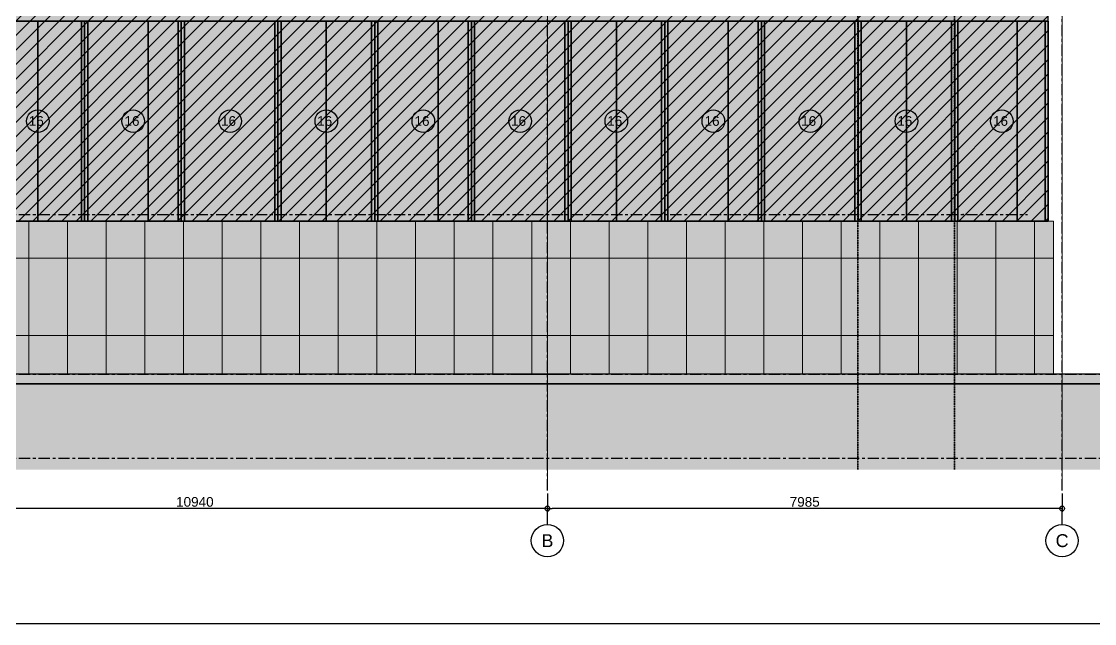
# Model space of a CAD drawing. Header units: millimetres. Extents: x -1379 to 1385823, y -4884429 to 548763.
# Drawn here: x 607190 to 623838, y -2347541 to -2338205 of the extents above; entities that cross this region are included whole.
import ezdxf
from ezdxf.enums import TextEntityAlignment as Align

# ---------------------------------------------------------------- set-up
doc = ezdxf.new("R2010")
doc.units = ezdxf.units.MM
for name, pattern in [('CENTER', [50.8, 31.75, -6.35, 6.35, -6.35]), ('DPA_Grid _ Level 100', [10, 5.5, -1.6, 1.3, -1.6]), ('DPA_Hidden 100', [6, 4, -2]), ('TA_GL_000.70000', [1.925, 0.7, -0.175, 0.175, -0.175, 0.7])]:
    doc.linetypes.add(name, pattern=pattern)
for name, color, linetype in [('000 - 0_SYM_DWG_GRID-BUBBLE_MAIN_COLOR_6', 7, 'Continuous'), ('000 - 0_SYM_DWG_GRIDLINE_MAIN_COLOR_251', 7, 'Continuous'), ('000 - 0_SYM_DWG_SLOPE-SYM_TEXT_COLOR_3', 7, 'Continuous'), ('000 - CONCRETE_COL_HATCH_', 7, 'Continuous'), ('000 - D I M', 7, 'Continuous'), ('000 - EXISTING_PRECAST_MAIN_COLOR_3', 7, 'Continuous'), ('000 - GRID', 7, 'CENTER')]:
    doc.layers.add(name, color=color, linetype=linetype)
for name, color, linetype, lineweight in [('A-ANNO-IDEN', 7, 'Continuous', 25), ('A-COLS-E', 7, 'Continuous', 35), ('A-DETL-GENF', 7, 'Continuous', 35), ('A-DETL-HDLN', 7, 'DPA_Hidden 100', 35), ('A-DETL-THIN', 7, 'Continuous', 25), ('A-DOOR-E', 7, 'Continuous', 35), ('A-FLOR-E', 7, 'Continuous', 35), ('A-FLOR-FNSH', 7, 'Continuous', 70), ('A-FLOR-PATT', 7, 'Continuous', 70), ('A-GENM', 7, 'Continuous', 35), ('A-GLAZ-CURT', 7, 'Continuous', 35), ('A-WALL-PATT', 7, 'Continuous', 70), ('I-WALL-E', 7, 'Continuous', 50), ('S-GRID', 7, 'Continuous', 9), ('WALL-E', 7, 'Continuous', 50)]:
    doc.layers.add(name, color=color, linetype=linetype, lineweight=lineweight)
doc.styles.add('ARIAL', font='arial.ttf')
doc.styles.add('FAMELINE_FOR_CKST', font='arial.ttf')
doc.styles.add('TA', font='', dxfattribs={"height": 4.5})
doc.styles.get('TA').set_extended_font_data('Cordia New')
doc.dimstyles.new('FAMELINE-CKST_C-C', dxfattribs={"dimtxt": 0.3, "dimasz": 0.15, "dimexe": 0.1, "dimexo": 0.1, "dimgap": 0.05, "dimtad": 1, "dimzin": 0, "dimdsep": 46, "dimtxsty": 'FAMELINE_FOR_CKST', "dimblk": 'ORIGIN', "dimblk1": 'ORIGIN', "dimblk2": 'ORIGIN', "dimsah": 1, "dimcen": 0.1, "dimdle": 0.1, "dimclrd": 7, "dimclre": 7, "dimclrt": 7, "dimadec": 0, "dimazin": 0, "dimtfac": 1, "dimtix": 1, "dimtmove": 2, "dimatfit": 3, "dimfxl": 1, "dimtolj": 1, "dimtzin": 0, "dimlwd": -1, "dimlwe": -1, "dimarcsym": 0})
pattern_1 = [(45, (-281522.66, 0), (-33.67596, 33.67596), []), (135, (-281522.66, 0), (-101.027881, 33.67596), [119.063, -71.438])]

# ---------------------------------------------------------------- blocks, each defined once
blk = doc.blocks.new('DPA_Rectangular - 300 x 700mm-V1-IV01 - ELEVATION 1')
at = {"layer": 'A-COLS-E', "color": 7}
for p, q in [((-292830, 103675), (-293530, 103675)), ((-293530, 103675), (-292830, 103675))]:
    blk.add_line(p, q, dxfattribs=at)
blk = doc.blocks.new('DPA_AC-FLR - A51_3000x2500_500mm-5662247-IV01 - ELEVATION 1')
at = {"layer": 'A-DOOR-E', "color": 7}
for p, q in [((-287920, 103675), (-290720, 103675)), ((-290720, 103675), (-287920, 103675)), ((-287920, 103675), (-290720, 103675)), ((-290720, 103675), (-287920, 103675)), ((-287920, 103675), (-290720, 103675)), ((-290720, 103675), (-287920, 103675)), ((-287920, 103675), (-290720, 103675)), ((-290720, 103675), (-287920, 103675)), ((-287920, 103675), (-290720, 103675)), ((-290720, 103675), (-287920, 103675)), ((-287920, 103675), (-290720, 103675)), ((-290720, 103675), (-287920, 103675))]:
    blk.add_line(p, q, dxfattribs=at)
blk = doc.blocks.new('DPA_GM-Manhole Cover Type 2 - 600x600-V9-IV01 - ELEVATION 1')
at = {"layer": 'A-GENM', "lineweight": 9}
h = blk.add_hatch(dxfattribs=at)
h.set_pattern_fill('FP_12', style=0, pattern_type=2)
h.set_pattern_definition([(54.736, (-283997.445, 0), (-23.813104, 33.675876), []), (125.264, (-283997.445, 0), (-71.437692, 33.676435), [103.111, -61.867])])
h.paths.add_polyline_path([(-288872.865229, 101300), (-288872.865229, 101302), (-288952.865229, 101302), (-288952.865229, 101300), (-288884.046872, 101300)])
h = blk.add_hatch(dxfattribs=at)
h.set_pattern_fill('FP_11', style=0, pattern_type=2)
h.set_pattern_definition(pattern_1)
h.paths.add_polyline_path([(-288752.865229, 101300), (-288752.865229, 101302), (-288872.865229, 101302), (-288872.865229, 101300)])
h = blk.add_hatch(dxfattribs=at)
h.set_pattern_fill('FP_13', style=0, pattern_type=2)
h.set_pattern_definition([(54.736, (-286338.08, 0), (-23.813104, 33.675876), []), (125.264, (-286338.08, 0), (-71.437692, 33.676435), [103.111, -61.867])])
h.paths.add_polyline_path([(-288672.865229, 101300), (-288672.865229, 101302), (-288752.865229, 101302), (-288752.865229, 101300)])
h = blk.add_hatch(dxfattribs=at)
h.set_pattern_fill('FP_15', style=0, pattern_type=2)
h.set_pattern_definition([(54.736, (-283847.445, 0), (-23.813104, 33.675876), []), (125.264, (-283847.445, 0), (-71.437692, 33.676435), [103.111, -61.867])])
h.paths.add_polyline_path([(-288572.865229, 101300), (-288572.865229, 101302), (-288652.865229, 101302), (-288652.865229, 101300)])
h = blk.add_hatch(dxfattribs=at)
h.set_pattern_fill('FP_11', style=0, pattern_type=2)
h.set_pattern_definition(pattern_1)
h.paths.add_polyline_path([(-288452.865229, 101300), (-288452.865229, 101302), (-288572.865229, 101302), (-288572.865229, 101300)])
h = blk.add_hatch(dxfattribs=at)
h.set_pattern_fill('FP_14', style=0, pattern_type=2)
h.set_pattern_definition([(54.736, (-286188.08, 0), (-23.813104, 33.675876), []), (125.264, (-286188.08, 0), (-71.437692, 33.676435), [103.111, -61.867])])
h.paths.add_polyline_path([(-288372.865229, 101300), (-288372.865229, 101302), (-288452.865229, 101302), (-288452.865229, 101300)])
at = {"layer": 'A-GENM', "color": 7}
for p, q in [((-289112.865229, 101300), (-288212.865229, 101300)), ((-288212.865229, 101300), (-289112.865229, 101300)), ((-288357.865229, 101300), (-288967.865229, 101300)), ((-288967.865229, 101300), (-288357.865229, 101300)), ((-288357.865229, 101300), (-288967.865229, 101300)), ((-288967.865229, 101300), (-288357.865229, 101300)), ((-288362.865229, 101300), (-288962.865229, 101300)), ((-288962.865229, 101300), (-288362.865229, 101300)), ((-288952.865229, 101302), (-288872.865229, 101302)), ((-288867.865229, 101302), (-288952.865229, 101302)), ((-288952.865229, 101302), (-288952.865229, 101300)), ((-288952.865229, 101300), (-288952.865229, 101302)), ((-288952.865229, 101300), (-288372.865229, 101300)), ((-288372.865229, 101300), (-288952.865229, 101300)), ((-288952.865229, 101300), (-288867.865229, 101300)), ((-288872.865229, 101300), (-288952.865229, 101300)), ((-288872.865229, 101302), (-288752.865229, 101302)), ((-288872.865229, 101302), (-288872.865229, 101300)), ((-288752.865229, 101300), (-288872.865229, 101300)), ((-288757.865229, 101302), (-288867.865229, 101302)), ((-288867.865229, 101300), (-288757.865229, 101300)), ((-288672.865229, 101302), (-288757.865229, 101302)), ((-288757.865229, 101300), (-288672.865229, 101300)), ((-288752.865229, 101302), (-288672.865229, 101302)), ((-288752.865229, 101300), (-288752.865229, 101302)), ((-288672.865229, 101300), (-288752.865229, 101300)), ((-288672.865229, 101302), (-288672.865229, 101300)), ((-288672.865229, 101302), (-288672.865229, 101300)), ((-288572.865229, 101302), (-288652.865229, 101302)), ((-288652.865229, 101302), (-288572.865229, 101302)), ((-288652.865229, 101300), (-288652.865229, 101302)), ((-288652.865229, 101300), (-288652.865229, 101302)), ((-288572.865229, 101300), (-288652.865229, 101300)), ((-288652.865229, 101300), (-288572.865229, 101300)), ((-288452.865229, 101302), (-288572.865229, 101302)), ((-288572.865229, 101302), (-288452.865229, 101302)), ((-288572.865229, 101302), (-288572.865229, 101300)), ((-288572.865229, 101300), (-288572.865229, 101302)), ((-288452.865229, 101300), (-288572.865229, 101300)), ((-288572.865229, 101300), (-288452.865229, 101300)), ((-288372.865229, 101302), (-288452.865229, 101302)), ((-288452.865229, 101302), (-288372.865229, 101302)), ((-288452.865229, 101300), (-288452.865229, 101302)), ((-288452.865229, 101300), (-288452.865229, 101302)), ((-288372.865229, 101300), (-288452.865229, 101300)), ((-288452.865229, 101300), (-288372.865229, 101300)), ((-288372.865229, 101302), (-288372.865229, 101300)), ((-288372.865229, 101300), (-288372.865229, 101302))]:
    blk.add_line(p, q, dxfattribs=at)
blk = doc.blocks.new('DPA_Curved type B 1 - Curved Type B-V14-IV01 - ELEVATION 1')
at = {"layer": 'A-GLAZ-CURT', "color": 7}
for p, q in [((-283720, 106775), (-283670, 106775)), ((-282220, 106775), (-283720, 106775)), ((-283720, 106775), (-283720, 103675)), ((-283720, 103675), (-283720, 106775)), ((-283670, 106775), (-282970, 106775)), ((-283670, 103675), (-283670, 106775)), ((-283670, 103675), (-283670, 106775)), ((-282970, 106775), (-282270, 106775)), ((-282970, 103675), (-282970, 106775)), ((-282270, 106775), (-282220, 106775)), ((-282270, 103675), (-282270, 106775)), ((-282270, 103675), (-282270, 106775)), ((-282220, 103675), (-282220, 106775)), ((-282220, 103675), (-282220, 106775)), ((-283720, 103675), (-282220, 103675)), ((-283670, 103675), (-283720, 103675)), ((-282970, 103675), (-283670, 103675)), ((-282270, 103675), (-282970, 103675)), ((-282220, 103675), (-282270, 103675))]:
    blk.add_line(p, q, dxfattribs=at)
blk = doc.blocks.new('DPA_Curved type A 1 - Curved Type A-V15-IV01 - ELEVATION 1')
at = {"layer": 'A-GLAZ-CURT', "color": 7}
for p, q in [((-283720, 106775), (-285220, 106775)), ((-285220, 106775), (-285170, 106775)), ((-285220, 103675), (-285220, 106775)), ((-285220, 103675), (-285220, 106775)), ((-285170, 106775), (-283770, 106775)), ((-285170, 103675), (-285170, 106775)), ((-285170, 103675), (-285170, 106775)), ((-283770, 106775), (-283720, 106775)), ((-283770, 103675), (-283770, 106775)), ((-283770, 103675), (-283770, 106775)), ((-283720, 106775), (-283720, 103675)), ((-283720, 103675), (-283720, 106775)), ((-285170, 103675), (-285220, 103675)), ((-285220, 103675), (-283720, 103675)), ((-283770, 103675), (-285170, 103675)), ((-283720, 103675), (-283770, 103675))]:
    blk.add_line(p, q, dxfattribs=at)
blk = doc.blocks.new('DPA_Curved type C_Left 1 - Curved Type C_Left-V16-IV01 - ELEVATION 1')
at = {"layer": 'A-GLAZ-CURT', "color": 7}
for p, q in [((-286720, 106775), (-286670, 106775)), ((-285220, 106775), (-286720, 106775)), ((-286720, 106775), (-286720, 103675)), ((-286720, 103675), (-286720, 106775)), ((-286670, 106775), (-285736, 106775)), ((-286670, 103675), (-286670, 106775)), ((-286670, 103675), (-286670, 106775)), ((-285736, 106775), (-285270, 106775)), ((-285736, 103675), (-285736, 106775)), ((-285270, 106775), (-285220, 106775)), ((-285270, 106775), (-285270, 103675)), ((-285270, 103675), (-285270, 106775)), ((-285220, 103675), (-285220, 106775)), ((-285220, 103675), (-285220, 106775)), ((-286720, 103675), (-285220, 103675)), ((-286670, 103675), (-286720, 103675)), ((-285736, 103675), (-286670, 103675)), ((-285270, 103675), (-285736, 103675)), ((-285220, 103675), (-285270, 103675))]:
    blk.add_line(p, q, dxfattribs=at)
blk = doc.blocks.new('DPA_Curved type B 1 - Curved Type B-5847656-IV01 - ELEVATION 1')
at = {"layer": 'A-GLAZ-CURT', "color": 7}
for p, q in [((-297170, 106775), (-297120, 106775)), ((-295720, 106775), (-297170, 106775)), ((-297170, 106775), (-297170, 103675)), ((-297170, 103675), (-297170, 106775)), ((-297120, 106775), (-296445, 106775)), ((-297120, 103675), (-297120, 106775)), ((-297120, 103675), (-297120, 106775)), ((-296445, 106775), (-295770, 106775)), ((-296445, 103675), (-296445, 106775)), ((-295770, 106775), (-295720, 106775)), ((-295770, 103675), (-295770, 106775)), ((-295770, 103675), (-295770, 106775)), ((-295720, 103675), (-295720, 106775)), ((-295720, 103675), (-295720, 106775)), ((-297170, 103675), (-295720, 103675)), ((-297120, 103675), (-297170, 103675)), ((-296445, 103675), (-297120, 103675)), ((-295770, 103675), (-296445, 103675)), ((-295720, 103675), (-295770, 103675))]:
    blk.add_line(p, q, dxfattribs=at)
blk = doc.blocks.new('DPA_Curved type C_Left 1 - Curved Type C_Left-5847586-IV01 - ELEVATION 1')
at = {"layer": 'A-GLAZ-CURT', "color": 7}
for p, q in [((-282220, 106775), (-282170, 106775)), ((-280770, 106775), (-282220, 106775)), ((-282220, 106775), (-282220, 103675)), ((-282220, 103675), (-282220, 106775)), ((-282170, 106775), (-281253, 106775)), ((-282170, 103675), (-282170, 106775)), ((-282170, 103675), (-282170, 106775)), ((-281253, 106775), (-280820, 106775)), ((-281253, 103675), (-281253, 106775)), ((-280820, 106775), (-280770, 106775)), ((-280820, 106775), (-280820, 103675)), ((-280820, 103675), (-280820, 106775)), ((-280770, 103675), (-280770, 106775)), ((-280770, 103675), (-280770, 106775)), ((-282220, 103675), (-280770, 103675)), ((-282170, 103675), (-282220, 103675)), ((-281253, 103675), (-282170, 103675)), ((-280820, 103675), (-281253, 103675)), ((-280770, 103675), (-280820, 103675))]:
    blk.add_line(p, q, dxfattribs=at)
blk = doc.blocks.new('DPA_TAG_Multi Tags_Specific - Exterior-5922051-IV01 - ELEVATION 1')
at = {"layer": 'A-ANNO-IDEN', "color": 7}
blk.add_circle((-296445, 108300), 350, dxfattribs=at)
blk = doc.blocks.new('C-1-IV01_REV00_20260605-15350_ELEVATION_1_EX')
at = {"layer": 'A-DETL-GENF', "lineweight": 9}
h = blk.add_hatch(dxfattribs=at)
h.set_pattern_fill('FP_20', style=0, pattern_type=2)
h.set_pattern_definition([(45, (-968.03, 7e-11), (0, 449.0128), [317.5, -317.5]), (45, (-1052.22, 84.2), (0, 449.0128), [317.5, -317.5]), (45, (-1136.4, 168.38), (0, 449.0128), [317.5, -317.5]), (135, (-1136.4, 224.5), (-449.0128, 3e-14), [317.5, -317.5]), (135, (-1052.22, 308.7), (-449.0128, 3e-14), [317.5, -317.5]), (135, (-968.03, 392.9), (-449.0128, 3e-14), [317.5, -317.5])])
h.paths.add_polyline_path([(3718, 99823), (5439, 99823), (5439, 101150), (-22098, 101150), (-22098, 99823), (1997, 99823)])
at = {"layer": 'A-FLOR-PATT', "lineweight": 35}
blk.add_hatch(color=7, dxfattribs=at).paths.add_polyline_path([(3674, 101150), (3674, 101300), (-19295, 101300), (-19295, 101150), (1997, 101150)])
at = {"layer": 'A-WALL-PATT', "lineweight": 9}
h = blk.add_hatch(dxfattribs=at)
h.set_pattern_fill('FP_1', style=0, pattern_type=2)
h.set_pattern_definition([(0, (-968.03, 7e-11), (406.4, 101.6), [33.528, -271.272, 33.528, -271.272, -1625.6]), (0, (-968.03, 7e-11), (406.4, 101.6), [-609.6, 33.528, -576.072, 33.528, -271.272, -711.2]), (0, (-968.03, 7e-11), (406.4, 101.6), [-1524, 33.528, -169.672, 33.528, -474.472]), (120, (-815.63, 50.8), (-291.18818, 301.15272), [33.528, -271.272, 33.528, -271.272, -1625.6]), (120, (-815.63, 50.8), (-291.18818, 301.15272), [-609.6, 33.528, -576.072, 33.528, -271.272, -711.2]), (120, (-815.63, 50.8), (-291.18818, 301.15272), [-1524, 33.528, -169.672, 33.528, -474.472]), (240, (-764.83, 254), (-115.21182, -402.75272), [33.528, -271.272, 33.528, -271.272, -1625.6]), (240, (-764.83, 254), (-115.21182, -402.75272), [-609.6, 33.528, -576.072, 33.528, -271.272, -711.2]), (240, (-764.83, 254), (-115.21182, -402.75272), [-1524, 33.528, -169.672, 33.528, -474.472])])
h.paths.add_polyline_path([(-7803, 101300), (-135, 101300), (-135, 103675), (-16645, 103675), (-16645, 101300), (-8398, 101300), (-8398, 101302), (-8118, 101302), (-8118, 101300), (-8098, 101300), (-8098, 101302), (-7818, 101302), (-7818, 101300), (-7808, 101300)])
h = blk.add_hatch(dxfattribs=at)
h.set_pattern_fill('FP_2', style=0, pattern_type=2)
h.set_pattern_definition([(0, (-18495, 100125), (0, 1200), []), (90, (-18495, 100125), (-600, 4e-14), [])])
h.paths.add_polyline_path([(-7803, 101300), (-135, 101300), (-135, 103675), (-16645, 103675), (-16645, 101300), (-8398, 101300), (-8398, 101302), (-8118, 101302), (-8118, 101300), (-8098, 101300), (-8098, 101302), (-7818, 101302), (-7818, 101300), (-7808, 101300)])
at = {"layer": 'A-DETL-HDLN', "color": 7}
for p, q in [((-3170, 108017), (-3170, 99823)), ((-1670, 108017), (-1670, 99823))]:
    blk.add_line(p, q, dxfattribs=at)
at = {"layer": 'A-DETL-THIN', "color": 7}
blk.add_line((5439, 101150), (-22098, 101150), dxfattribs=at)
at = {"layer": 'A-FLOR-E', "color": 7, "lineweight": 9}
for p, q in [((-12975, 103675), (-16145, 103675)), ((-16145, 103675), (-685, 103675)), ((-685, 103675), (-16145, 103675)), ((-16145, 103675), (-685, 103675)), ((-10675, 103675), (-15455, 103675)), ((-15455, 103675), (-10675, 103675)), ((-10815, 103675), (-15315, 103675)), ((-15315, 103675), (-10815, 103675)), ((-12275, 103675), (-12975, 103675)), ((-5625, 103675), (-12275, 103675)), ((-10585, 103675), (-8385, 103675)), ((-8385, 103675), (-10585, 103675)), ((-10165, 103675), (-7365, 103675)), ((-7365, 103675), (-10165, 103675)), ((-10015, 103675), (-7515, 103675)), ((-7515, 103675), (-10015, 103675)), ((-2075, 103675), (-6855, 103675)), ((-6855, 103675), (-2075, 103675)), ((-2215, 103675), (-6715, 103675)), ((-6715, 103675), (-2215, 103675)), ((-4925, 103675), (-5625, 103675)), ((-5375, 103675), (-685, 103675)), ((-685, 103675), (-4925, 103675)), ((-685, 103675), (-4875, 103675)), ((-685, 103675), (-365, 103675)), ((-365, 103675), (-685, 103675)), ((-365, 103675), (-685, 103675))]:
    blk.add_line(p, q, dxfattribs=at)
at = {"layer": 'A-FLOR-FNSH', "color": 7, "lineweight": 25}
for p, q in [((3674, 101300), (-19295, 101300)), ((-19295, 101150), (3674, 101150))]:
    blk.add_line(p, q, dxfattribs=at)
at = {"layer": 'I-WALL-E', "color": 7, "lineweight": 9}
for p, q in [((-135, 103675), (-16645, 103675)), ((-16145, 103675), (-185, 103675)), ((-135, 101300), (-135, 103675)), ((-16645, 101300), (-135, 101300)), ((-185, 101300), (-16645, 101300))]:
    blk.add_line(p, q, dxfattribs=at)
at = {"layer": 'S-GRID', "color": 7, "linetype": 'DPA_Grid _ Level 100'}
for p, q in [((-7985, 99611), (-7985, 117717)), ((0, 99611), (0, 117717))]:
    blk.add_line(p, q, dxfattribs=at)
at = {"layer": 'WALL-E', "color": 7, "lineweight": 9}
for p, q in [((-215, 106765), (-215, 103675)), ((-215, 103675), (-215, 106765)), ((-215, 106765), (-215, 103675)), ((-215, 103675), (-215, 106765)), ((-215, 106765), (-215, 103675)), ((-215, 103675), (-215, 106765)), ((-215, 106765), (-215, 103675)), ((-215, 103675), (-215, 106765)), ((-215, 106765), (-215, 103675)), ((-185, 103675), (-16145, 103675)), ((-16145, 103675), (-685, 103675)), ((-15455, 103675), (-10815, 103675)), ((-15455, 103675), (-15315, 103675)), ((-10815, 103675), (-15315, 103675)), ((-15315, 103675), (-10815, 103675)), ((-10815, 103675), (-15315, 103675)), ((-10675, 103675), (-10815, 103675)), ((-10815, 103675), (-10675, 103675)), ((-6855, 103675), (-2215, 103675)), ((-6855, 103675), (-6715, 103675)), ((-2215, 103675), (-6715, 103675)), ((-6715, 103675), (-2215, 103675)), ((-2215, 103675), (-6715, 103675)), ((-685, 103675), (-4875, 103675)), ((-4875, 103675), (-685, 103675)), ((-2075, 103675), (-2215, 103675)), ((-2215, 103675), (-2075, 103675)), ((-225, 103675), (-365, 103675)), ((-215, 103675), (-225, 103675)), ((-225, 103675), (-215, 103675)), ((-215, 103675), (-225, 103675)), ((-225, 103675), (-215, 103675)), ((-215, 103675), (-225, 103675)), ((-225, 103675), (-215, 103675)), ((-215, 103675), (-225, 103675)), ((-225, 103675), (-215, 103675)), ((-215, 103675), (-225, 103675))]:
    blk.add_line(p, q, dxfattribs=at)
at = {"layer": 'A-ANNO-IDEN', "color": 7, "xscale": 0.5, "yscale": 0.5, "zscale": 0.5}
for p in [(132332, 51075), (133812, 51075), (135316, 51075), (136807, 51075), (138312, 51075), (139816, 51075), (141307, 51075), (142812, 51075), (144316, 51075), (145807, 51075), (147287, 51075)]:
    blk.add_blockref('DPA_TAG_Multi Tags_Specific - Exterior-5922051-IV01 - ELEVATION 1', p, dxfattribs=at)
at = {"layer": 'A-COLS-E', "color": 7}
for p in [(280555, 0), (287905, 0)]:
    blk.add_blockref('DPA_Rectangular - 300 x 700mm-V1-IV01 - ELEVATION 1', p, dxfattribs=at)
at = {"layer": 'A-DOOR-E', "color": 7}
blk.add_blockref('DPA_AC-FLR - A51_3000x2500_500mm-5662247-IV01 - ELEVATION 1', (280555, 0), dxfattribs=at)
at = {"layer": 'A-GENM', "color": 7}
blk.add_blockref('DPA_GM-Manhole Cover Type 2 - 600x600-V9-IV01 - ELEVATION 1', (280555, 0), dxfattribs=at)
at = {"layer": 'A-GLAZ-CURT', "color": 7}
for name, p in [('DPA_Curved type B 1 - Curved Type B-5847656-IV01 - ELEVATION 1', (280555, 0)), ('DPA_Curved type C_Left 1 - Curved Type C_Left-V16-IV01 - ELEVATION 1', (271555, 0)), ('DPA_Curved type A 1 - Curved Type A-V15-IV01 - ELEVATION 1', (271555, 0)), ('DPA_Curved type B 1 - Curved Type B-V14-IV01 - ELEVATION 1', (271555, 0)), ('DPA_Curved type C_Left 1 - Curved Type C_Left-V16-IV01 - ELEVATION 1', (276055, 0)), ('DPA_Curved type A 1 - Curved Type A-V15-IV01 - ELEVATION 1', (276055, 0)), ('DPA_Curved type B 1 - Curved Type B-V14-IV01 - ELEVATION 1', (276055, 0)), ('DPA_Curved type C_Left 1 - Curved Type C_Left-V16-IV01 - ELEVATION 1', (280555, 0)), ('DPA_Curved type A 1 - Curved Type A-V15-IV01 - ELEVATION 1', (280555, 0)), ('DPA_Curved type B 1 - Curved Type B-V14-IV01 - ELEVATION 1', (280555, 0)), ('DPA_Curved type C_Left 1 - Curved Type C_Left-5847586-IV01 - ELEVATION 1', (280555, 0))]:
    blk.add_blockref(name, p, dxfattribs=at)
at = {"layer": 'A-ANNO-IDEN', "color": 7, "style": 'ARIAL'}
for p in [(-16032, 105152), (-14547, 105152), (-13049, 105152), (-11557, 105152), (-10047, 105152), (-8549, 105152), (-7057, 105152), (-5547, 105152), (-4049, 105152), (-2557, 105152), (-1072, 105152)]:
    blk.add_text('16', height=150, dxfattribs=at).set_placement(p)
blk = doc.blocks.new('*U2273')
at = {"layer": '000 - 0_SYM_DWG_GRID-BUBBLE_MAIN_COLOR_6', "color": 7}
blk.add_line((20.6, 0), (15.6, 0), dxfattribs=at)
blk.add_circle((25.6, 0), 5, dxfattribs=at)
at = {"layer": '000 - 0_SYM_DWG_GRIDLINE_MAIN_COLOR_251', "color": 7, "linetype": 'ByBlock', "ltscale": 5}
blk.add_line((10, 0), (-345.74, 0), dxfattribs=at)
at = {"layer": '000 - 0_SYM_DWG_GRIDLINE_MAIN_COLOR_251', "color": 7}
for p in [(-335.74, 0), (0, 0)]:
    blk.add_point(p, dxfattribs=at)
at = {"color": 7, "style": 'TA', "flags": 1}
blk.add_attdef('LOCATION', (6, -6), '', height=4.5, rotation=270, dxfattribs=at)
at = {"layer": '000 - 0_SYM_DWG_SLOPE-SYM_TEXT_COLOR_3', "color": 7, "style": 'ARIAL'}
blk.add_attdef('GRID-HEAD', text='', height=4, rotation=90, dxfattribs=at).set_placement((25.6, 0), align=Align.MIDDLE_CENTER)
blk = doc.blocks.new('*U1841')
at = {"layer": '000 - 0_SYM_DWG_GRIDLINE_MAIN_COLOR_251', "color": 7, "linetype": 'ByBlock', "ltscale": 5}
blk.add_line((20, 0), (-470.6, 0), dxfattribs=at)
at = {"layer": '000 - 0_SYM_DWG_GRIDLINE_MAIN_COLOR_251', "color": 7}
blk.add_point((-450.6, 0), dxfattribs=at)
at = {"color": 7, "style": 'TA', "flags": 1}
blk.add_attdef('LOCATION', (6, -6), '', height=4.5, rotation=270, dxfattribs=at)
blk = doc.blocks.new('*U1840')
at = {"layer": '000 - 0_SYM_DWG_GRIDLINE_MAIN_COLOR_251', "color": 7, "linetype": 'ByBlock', "ltscale": 5}
blk.add_line((20, 0), (-537.7, 0), dxfattribs=at)
at = {"color": 7, "style": 'TA', "flags": 1}
blk.add_attdef('LOCATION', (6, -6), '', height=4.5, rotation=270, dxfattribs=at)
blk = doc.blocks.new('_Origin')
at = {"color": 7, "linetype": 'ByBlock', "lineweight": -2}
blk.add_line((0, 0), (-1, 0), dxfattribs=at)
blk.add_circle((0, 0), 0.5, dxfattribs=at)
blk = doc.blocks.new('*D2274')
at = {"layer": '000 - D I M', "color": 7, "transparency": 16777216}
for p, q in [((-7985, 99450), (-7985, 99169)), ((0, 99450), (0, 99169)), ((-75, 99219), (-7910, 99219))]:
    blk.add_line(p, q, dxfattribs=at)
at = {"layer": 'Defpoints', "color": 7, "transparency": 16777216}
for p in [(-7985, 99500), (0, 99500), (-7985, 99219)]:
    blk.add_point(p, dxfattribs=at)
at = {"layer": '000 - D I M', "color": 7, "transparency": 16777216, "xscale": 75, "yscale": 75, "zscale": 75, "rotation": 180}
blk.add_blockref('_Origin', (-7985, 99219), dxfattribs=at)
at = {"layer": '000 - D I M', "color": 7, "transparency": 16777216, "xscale": 75, "yscale": 75, "zscale": 75}
blk.add_blockref('_Origin', (0, 99219), dxfattribs=at)
at = {"layer": '000 - D I M', "color": 7, "transparency": 16777216, "insert": (-3993, 99320), "char_height": 150, "attachment_point": 5, "style": 'FAMELINE_FOR_CKST'}
blk.add_mtext('\\A1;7985', dxfattribs=at)
blk = doc.blocks.new('*D2275')
at = {"layer": '000 - D I M', "color": 7, "transparency": 16777216}
for p, q in [((-18925, 99450), (-18925, 99169)), ((-7985, 99450), (-7985, 99169)), ((-8060, 99219), (-18850, 99219))]:
    blk.add_line(p, q, dxfattribs=at)
at = {"layer": 'Defpoints', "color": 7, "transparency": 16777216}
for p in [(-18925, 99500), (-7985, 99500), (-18925, 99219)]:
    blk.add_point(p, dxfattribs=at)
at = {"layer": '000 - D I M', "color": 7, "transparency": 16777216, "xscale": 75, "yscale": 75, "zscale": 75, "rotation": 180}
blk.add_blockref('_Origin', (-18925, 99219), dxfattribs=at)
at = {"layer": '000 - D I M', "color": 7, "transparency": 16777216, "xscale": 75, "yscale": 75, "zscale": 75}
blk.add_blockref('_Origin', (-7985, 99219), dxfattribs=at)
at = {"layer": '000 - D I M', "color": 7, "transparency": 16777216, "insert": (-13455, 99320), "char_height": 150, "attachment_point": 5, "style": 'FAMELINE_FOR_CKST'}
blk.add_mtext('\\A1;10940', dxfattribs=at)
blk = doc.blocks.new('C-1-IV01_REV00-1_20260614-180727_ELEVATION_1_PRECAST')
at = {"layer": '000 - CONCRETE_COL_HATCH_'}
h = blk.add_hatch(dxfattribs=at)
h.set_pattern_fill('AR-CONC', scale=0.05)
h.set_pattern_definition([(50, (0, 0), (455.4617, -39.8477), [47.625, -523.875]), (355, (0, 0), (-88.1086, 477.6421), [38.1, -419.1015]), (100.45144, (37.96, -3.3), (367.3531, 437.7944), [40.475, -445.2256]), (46.1842, (5e-15, 127), (677.6976, -105.1058), [71.4375, -785.8125]), (96.63556, (56.5, 118.24), (593.5103, 618.5653), [60.7126, -667.839]), (351.18415, (5e-15, 127), (593.5103, 618.5653), [57.15, -628.6493]), (21, (63.5, 95.25), (379.036, -255.663), [47.625, -523.875]), (326, (63.5, 95.25), (154.505, 460.47), [38.1, -419.1]), (71.45144, (95.1, 73.94), (533.541, 204.807), [40.475, -445.2248]), (37.5, (0, 0), (7.7215, 211.3876), [0, -414.02, 0, -425.45, 0, -420.6875]), (7.5, (0, 0), (167.04916, 250.45144), [0, -242.57, 0, -404.495, 0, -160.3375]), (327.5, (-141.6, 5e-15), (338.9765, -14.32186), [0, -158.75, 0, -495.3, 0, -657.225]), (317.5, (-205.1, 8e-15), (370.32295, 63.5662), [0, -206.375, 0, -328.93, 0, -466.725])])
h.paths.add_polyline_path([(-16665, 103675), (-215, 103675), (-215, 109825), (-16665, 109825)])
h = blk.add_hatch(dxfattribs=at)
h.set_pattern_fill('ANSI31')
h.set_pattern_definition([(45, (0, 0), (-112.2532, 112.2532), [])])
h.paths.add_polyline_path([(-16665, 103675), (-215, 103675), (-215, 109825), (-16665, 109825)])
at = {"layer": '000 - EXISTING_PRECAST_MAIN_COLOR_3', "color": 7}
blk.add_lwpolyline([(-16665, 103675), (-215, 103675), (-215, 109825), (-16665, 109825)], close=True, dxfattribs=at)
blk = doc.blocks.new('C-1-IV01_REV00_20260614-171447_ELEVATION_1_DIMS')
at = {"layer": '000 - GRID', "color": 7, "linetype": 'TA_GL_000.70000', "xscale": 50.00000000000004, "yscale": 50.00000000000004, "zscale": 50.00000000000004, "rotation": 270}
for p, values in [((-7985, 100000), {'GRID-HEAD': 'B'}), ((0, 100000), {'GRID-HEAD': 'C'})]:
    blk.add_blockref('*U2273', p, dxfattribs=at).add_auto_attribs(values)
at = {"layer": '000 - GRID', "color": 7, "linetype": 'TA_GL_000.70000', "xscale": 50, "yscale": 50, "zscale": 50, "rotation": 180}
for name, p in [('*U1841', (-24066, 103775)), ('*U1840', (-24066, 101300)), ('*U1840', (-24066, 100000))]:
    blk.add_blockref(name, p, dxfattribs=at)
at = {"layer": '000 - D I M', "color": 7}
for base, p1, p2, picture, middle in [((-18925, 99218.8), (-7985, 99500), (-18925, 99500), '*D2275', (-13455, 99320.3)), ((-7985, 99218.8), (0, 99500), (-7985, 99500), '*D2274', (-3992.5, 99320.3))]:
    dim = blk.add_linear_dim(base=base, p1=p1, p2=p2, dimstyle='FAMELINE-CKST_C-C', override={"dimscale": 500, "dimdec": 0, "dimlfac": 1, "dimclrd": 7, "dimclre": 7, "dimclrt": 7}, dxfattribs=at)
    dim.commit()
    dim.dimension.update_dxf_attribs({"geometry": picture, "text_midpoint": middle})

msp = doc.modelspace()

# ---------------------------------------------------------------- linework, layer by layer
at = {"color": 7}
msp.add_lwpolyline([(593796.4, -2347540.5), (632546.4, -2347540.5), (632546.4, -2327540.5), (593796.4, -2327540.5)], close=True, dxfattribs=at)

# ---------------------------------------------------------------- block references
for name in ['C-1-IV01_REV00_20260605-15350_ELEVATION_1_EX', 'C-1-IV01_REV00_20260614-171447_ELEVATION_1_DIMS', 'C-1-IV01_REV00-1_20260614-180727_ELEVATION_1_PRECAST']:
    msp.add_blockref(name, (623334.8, -2444975.4), dxfattribs=at)

doc.saveas('drawing.dxf')
